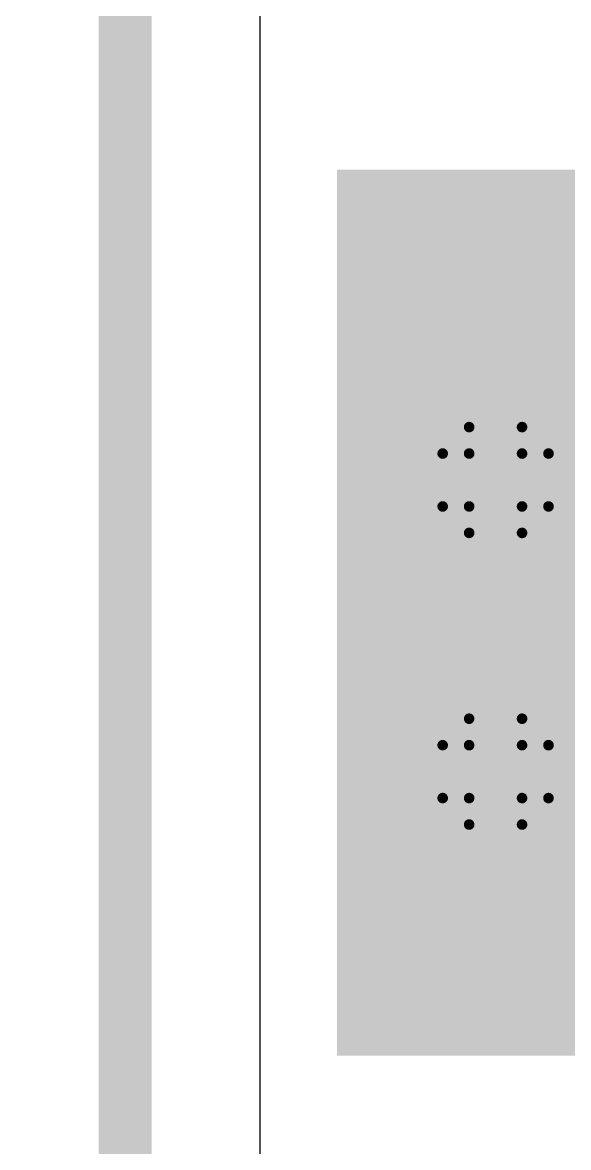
# Model space of a CAD drawing. Header units: inches. Extents: x -18 to 202, y -11 to 119.
# Drawn here: x 20.97 to 23.59, y 48.58 to 53.98 of the extents above; entities that cross this region are included whole.
import ezdxf

# ---------------------------------------------------------------- set-up
doc = ezdxf.new("R2010")
doc.units = ezdxf.units.IN
for name, color, linetype in [('Board Outline', 216, 'Continuous'), ('Bottom Layer', 5, 'Continuous'), ('Drill Drawing', 1, 'Continuous'), ('Ground', 16, 'Continuous'), ('Multi-Layer', 9, 'Continuous'), ('Pad Holes', 156, 'Continuous'), ('Power', 76, 'Continuous'), ('Top Layer', 1, 'Continuous'), ('Top Paste', 8, 'Continuous'), ('Top Solder', 216, 'Continuous')]:
    doc.layers.add(name, color=color, linetype=linetype)

# ---------------------------------------------------------------- blocks, each defined once
blk = doc.blocks.new('38_SMD_M______10')
at = {"layer": 'Bottom Layer'}
h = blk.add_hatch(color=5, dxfattribs=at)
edge = h.paths.add_edge_path()
edge.add_arc((-2.65, 1.86), 0.3, 0, 360)
h = blk.add_hatch(color=5, dxfattribs=at)
edge = h.paths.add_edge_path()
edge.add_arc((-2.65, 0.46), 0.3, 0, 360)
at = {"layer": 'Ground'}
h = blk.add_hatch(color=16, dxfattribs=at)
edge = h.paths.add_edge_path()
edge.add_arc((-2.65, 1.86), 0.3, 0, 360)
h = blk.add_hatch(color=16, dxfattribs=at)
edge = h.paths.add_edge_path()
edge.add_arc((-2.65, 0.46), 0.3, 0, 360)
at = {"layer": 'Multi-Layer'}
h = blk.add_hatch(color=9, dxfattribs=at)
edge = h.paths.add_edge_path()
edge.add_arc((-2.65, 1.86), 0.3, 0, 360)
h = blk.add_hatch(color=9, dxfattribs=at)
edge = h.paths.add_edge_path()
edge.add_arc((-2.65, 0.46), 0.3, 0, 360)
at = {"layer": 'Pad Holes'}
h = blk.add_hatch(color=7, dxfattribs=at)
edge = h.paths.add_edge_path()
edge.add_arc((-2.65, 1.86), 0.15, 0, 360)
h = blk.add_hatch(color=7, dxfattribs=at)
edge = h.paths.add_edge_path()
edge.add_arc((-2.65, 0.46), 0.15, 0, 360)
at = {"layer": 'Power'}
h = blk.add_hatch(color=76, dxfattribs=at)
edge = h.paths.add_edge_path()
edge.add_arc((-2.65, 1.86), 0.3, 0, 360)
h = blk.add_hatch(color=76, dxfattribs=at)
edge = h.paths.add_edge_path()
edge.add_arc((-2.65, 0.46), 0.3, 0, 360)
at = {"layer": 'Top Layer'}
for points in [[(-3.1, 3.01), (-2.2, 3.01), (-2.2, 2.11), (-3.1, 2.11)], [(-3.1, 1.61), (-2.2, 1.61), (-2.2, 0.71), (-3.1, 0.71)], [(-3.1, 0.21), (-2.2, 0.21), (-2.2, -0.69), (-3.1, -0.69)]]:
    blk.add_hatch(color=1, dxfattribs=at).paths.add_polyline_path(points)
h = blk.add_hatch(color=1, dxfattribs=at)
edge = h.paths.add_edge_path()
edge.add_arc((-2.65, 1.86), 0.3, 0, 360)
h = blk.add_hatch(color=1, dxfattribs=at)
edge = h.paths.add_edge_path()
edge.add_arc((-2.65, 0.46), 0.3, 0, 360)
at = {"layer": 'Top Paste'}
for points in [[(-3.1, 3.01), (-2.2, 3.01), (-2.2, 2.11), (-3.1, 2.11)], [(-3.1, 1.61), (-2.2, 1.61), (-2.2, 0.71), (-3.1, 0.71)], [(-3.1, 0.21), (-2.2, 0.21), (-2.2, -0.69), (-3.1, -0.69)]]:
    blk.add_hatch(color=8, dxfattribs=at).paths.add_polyline_path(points)
at = {"layer": 'Top Solder'}
for points in [[(-3.2016, 3.1116), (-2.0984, 3.1116), (-2.0984, 2.0084), (-3.2016, 2.0084)], [(-3.2016, 1.7116), (-2.0984, 1.7116), (-2.0984, 0.6084), (-3.2016, 0.6084)], [(-3.2016, 0.3116), (-2.0984, 0.3116), (-2.0984, -0.7916), (-3.2016, -0.7916)]]:
    blk.add_hatch(color=216, dxfattribs=at).paths.add_polyline_path(points)

msp = doc.modelspace()

# ---------------------------------------------------------------- hatches: boundary and pattern name
at = {"layer": 'Top Layer'}
msp.add_hatch(color=1, dxfattribs=at).paths.add_polyline_path([(22.479, 49.022), (26.67, 49.022), (26.67, 53.2748), (22.479, 53.2748)])

# ---------------------------------------------------------------- linework, layer by layer
at = {"layer": 'Board Outline'}
msp.add_lwpolyline([(44.2299, 62.3099, 0.254, 0.254, -3.535496), (7.5647, 62.2891, 0.254, 0.254, 0)], format="xyseb", dxfattribs=at)
at = {"layer": 'Drill Drawing'}
for points in [[(23.1142, 51.9118, 0.0508, 0.0508, 0), (23.1142, 52.0388, 0.0508, 0.0508, 0)], [(23.1142, 52.0388, 0.0508, 0.0508, 0), (23.3682, 52.0388, 0.0508, 0.0508, 0)], [(23.3682, 51.9118, 0.0508, 0.0508, 0), (23.3682, 52.0388, 0.0508, 0.0508, 0)], [(22.9872, 51.6578, 0.0508, 0.0508, 0), (22.9872, 51.9118, 0.0508, 0.0508, 0)], [(22.9872, 51.9118, 0.0508, 0.0508, 0), (23.1142, 51.9118, 0.0508, 0.0508, 0)], [(23.3682, 51.9118, 0.0508, 0.0508, 0), (23.4952, 51.9118, 0.0508, 0.0508, 0)], [(23.4952, 51.6578, 0.0508, 0.0508, 0), (23.4952, 51.9118, 0.0508, 0.0508, 0)], [(22.9872, 51.6578, 0.0508, 0.0508, 0), (23.1142, 51.6578, 0.0508, 0.0508, 0)], [(23.1142, 51.5308, 0.0508, 0.0508, 0), (23.1142, 51.6578, 0.0508, 0.0508, 0)], [(23.3682, 51.6578, 0.0508, 0.0508, 0), (23.4952, 51.6578, 0.0508, 0.0508, 0)], [(23.3682, 51.5308, 0.0508, 0.0508, 0), (23.3682, 51.6578, 0.0508, 0.0508, 0)], [(23.1142, 51.5308, 0.0508, 0.0508, 0), (23.3682, 51.5308, 0.0508, 0.0508, 0)], [(23.1142, 50.5118, 0.0508, 0.0508, 0), (23.1142, 50.6388, 0.0508, 0.0508, 0)], [(23.1142, 50.6388, 0.0508, 0.0508, 0), (23.3682, 50.6388, 0.0508, 0.0508, 0)], [(23.3682, 50.5118, 0.0508, 0.0508, 0), (23.3682, 50.6388, 0.0508, 0.0508, 0)], [(22.9872, 50.2578, 0.0508, 0.0508, 0), (22.9872, 50.5118, 0.0508, 0.0508, 0)], [(22.9872, 50.5118, 0.0508, 0.0508, 0), (23.1142, 50.5118, 0.0508, 0.0508, 0)], [(23.3682, 50.5118, 0.0508, 0.0508, 0), (23.4952, 50.5118, 0.0508, 0.0508, 0)], [(23.4952, 50.2578, 0.0508, 0.0508, 0), (23.4952, 50.5118, 0.0508, 0.0508, 0)], [(22.9872, 50.2578, 0.0508, 0.0508, 0), (23.1142, 50.2578, 0.0508, 0.0508, 0)], [(23.1142, 50.1308, 0.0508, 0.0508, 0), (23.1142, 50.2578, 0.0508, 0.0508, 0)], [(23.3682, 50.2578, 0.0508, 0.0508, 0), (23.4952, 50.2578, 0.0508, 0.0508, 0)], [(23.3682, 50.1308, 0.0508, 0.0508, 0), (23.3682, 50.2578, 0.0508, 0.0508, 0)], [(23.1142, 50.1308, 0.0508, 0.0508, 0), (23.3682, 50.1308, 0.0508, 0.0508, 0)]]:
    msp.add_lwpolyline(points, format="xyseb", dxfattribs=at)
for points in [[(23.1015, 52.0388, 0.0254, 0.0254, 1), (23.1269, 52.0388, 0.0254, 0.0254, 1)], [(23.1015, 52.0388, 0.0254, 0.0254, 1), (23.1269, 52.0388, 0.0254, 0.0254, 1)], [(23.3555, 52.0388, 0.0254, 0.0254, 1), (23.3809, 52.0388, 0.0254, 0.0254, 1)], [(23.3555, 52.0388, 0.0254, 0.0254, 1), (23.3809, 52.0388, 0.0254, 0.0254, 1)], [(22.9745, 51.9118, 0.0254, 0.0254, 1), (22.9999, 51.9118, 0.0254, 0.0254, 1)], [(22.9745, 51.9118, 0.0254, 0.0254, 1), (22.9999, 51.9118, 0.0254, 0.0254, 1)], [(23.1015, 51.9118, 0.0254, 0.0254, 1), (23.1269, 51.9118, 0.0254, 0.0254, 1)], [(23.1015, 51.9118, 0.0254, 0.0254, 1), (23.1269, 51.9118, 0.0254, 0.0254, 1)], [(23.3555, 51.9118, 0.0254, 0.0254, 1), (23.3809, 51.9118, 0.0254, 0.0254, 1)], [(23.3555, 51.9118, 0.0254, 0.0254, 1), (23.3809, 51.9118, 0.0254, 0.0254, 1)], [(23.4825, 51.9118, 0.0254, 0.0254, 1), (23.5079, 51.9118, 0.0254, 0.0254, 1)], [(23.4825, 51.9118, 0.0254, 0.0254, 1), (23.5079, 51.9118, 0.0254, 0.0254, 1)], [(22.9745, 51.6578, 0.0254, 0.0254, 1), (22.9999, 51.6578, 0.0254, 0.0254, 1)], [(22.9745, 51.6578, 0.0254, 0.0254, 1), (22.9999, 51.6578, 0.0254, 0.0254, 1)], [(23.1015, 51.6578, 0.0254, 0.0254, 1), (23.1269, 51.6578, 0.0254, 0.0254, 1)], [(23.1015, 51.6578, 0.0254, 0.0254, 1), (23.1269, 51.6578, 0.0254, 0.0254, 1)], [(23.3555, 51.6578, 0.0254, 0.0254, 1), (23.3809, 51.6578, 0.0254, 0.0254, 1)], [(23.3555, 51.6578, 0.0254, 0.0254, 1), (23.3809, 51.6578, 0.0254, 0.0254, 1)], [(23.4825, 51.6578, 0.0254, 0.0254, 1), (23.5079, 51.6578, 0.0254, 0.0254, 1)], [(23.4825, 51.6578, 0.0254, 0.0254, 1), (23.5079, 51.6578, 0.0254, 0.0254, 1)], [(23.1015, 51.5308, 0.0254, 0.0254, 1), (23.1269, 51.5308, 0.0254, 0.0254, 1)], [(23.1015, 51.5308, 0.0254, 0.0254, 1), (23.1269, 51.5308, 0.0254, 0.0254, 1)], [(23.3555, 51.5308, 0.0254, 0.0254, 1), (23.3809, 51.5308, 0.0254, 0.0254, 1)], [(23.3555, 51.5308, 0.0254, 0.0254, 1), (23.3809, 51.5308, 0.0254, 0.0254, 1)], [(23.1015, 50.6388, 0.0254, 0.0254, 1), (23.1269, 50.6388, 0.0254, 0.0254, 1)], [(23.1015, 50.6388, 0.0254, 0.0254, 1), (23.1269, 50.6388, 0.0254, 0.0254, 1)], [(23.3555, 50.6388, 0.0254, 0.0254, 1), (23.3809, 50.6388, 0.0254, 0.0254, 1)], [(23.3555, 50.6388, 0.0254, 0.0254, 1), (23.3809, 50.6388, 0.0254, 0.0254, 1)], [(22.9745, 50.5118, 0.0254, 0.0254, 1), (22.9999, 50.5118, 0.0254, 0.0254, 1)], [(22.9745, 50.5118, 0.0254, 0.0254, 1), (22.9999, 50.5118, 0.0254, 0.0254, 1)], [(23.1015, 50.5118, 0.0254, 0.0254, 1), (23.1269, 50.5118, 0.0254, 0.0254, 1)], [(23.1015, 50.5118, 0.0254, 0.0254, 1), (23.1269, 50.5118, 0.0254, 0.0254, 1)], [(23.3555, 50.5118, 0.0254, 0.0254, 1), (23.3809, 50.5118, 0.0254, 0.0254, 1)], [(23.3555, 50.5118, 0.0254, 0.0254, 1), (23.3809, 50.5118, 0.0254, 0.0254, 1)], [(23.4825, 50.5118, 0.0254, 0.0254, 1), (23.5079, 50.5118, 0.0254, 0.0254, 1)], [(23.4825, 50.5118, 0.0254, 0.0254, 1), (23.5079, 50.5118, 0.0254, 0.0254, 1)], [(22.9745, 50.2578, 0.0254, 0.0254, 1), (22.9999, 50.2578, 0.0254, 0.0254, 1)], [(22.9745, 50.2578, 0.0254, 0.0254, 1), (22.9999, 50.2578, 0.0254, 0.0254, 1)], [(23.1015, 50.2578, 0.0254, 0.0254, 1), (23.1269, 50.2578, 0.0254, 0.0254, 1)], [(23.1015, 50.2578, 0.0254, 0.0254, 1), (23.1269, 50.2578, 0.0254, 0.0254, 1)], [(23.3555, 50.2578, 0.0254, 0.0254, 1), (23.3809, 50.2578, 0.0254, 0.0254, 1)], [(23.3555, 50.2578, 0.0254, 0.0254, 1), (23.3809, 50.2578, 0.0254, 0.0254, 1)], [(23.4825, 50.2578, 0.0254, 0.0254, 1), (23.5079, 50.2578, 0.0254, 0.0254, 1)], [(23.4825, 50.2578, 0.0254, 0.0254, 1), (23.5079, 50.2578, 0.0254, 0.0254, 1)], [(23.1015, 50.1308, 0.0254, 0.0254, 1), (23.1269, 50.1308, 0.0254, 0.0254, 1)], [(23.1015, 50.1308, 0.0254, 0.0254, 1), (23.1269, 50.1308, 0.0254, 0.0254, 1)], [(23.3555, 50.1308, 0.0254, 0.0254, 1), (23.3809, 50.1308, 0.0254, 0.0254, 1)], [(23.3555, 50.1308, 0.0254, 0.0254, 1), (23.3809, 50.1308, 0.0254, 0.0254, 1)]]:
    msp.add_lwpolyline(points, format="xyseb", close=True, dxfattribs=at)
at = {"layer": 'Power'}
msp.add_line((22.1104, 47.4362), (22.1104, 55.6174), dxfattribs=at)
msp.add_lwpolyline([(21.463, 47.4362, 0.254, 0.254, 0), (21.463, 56.2648, 0.254, 0.254, 0)], format="xyseb", dxfattribs=at)

# ---------------------------------------------------------------- block references
msp.add_blockref('38_SMD_M______10', (25.8912, 49.9248))

doc.saveas('drawing.dxf')
